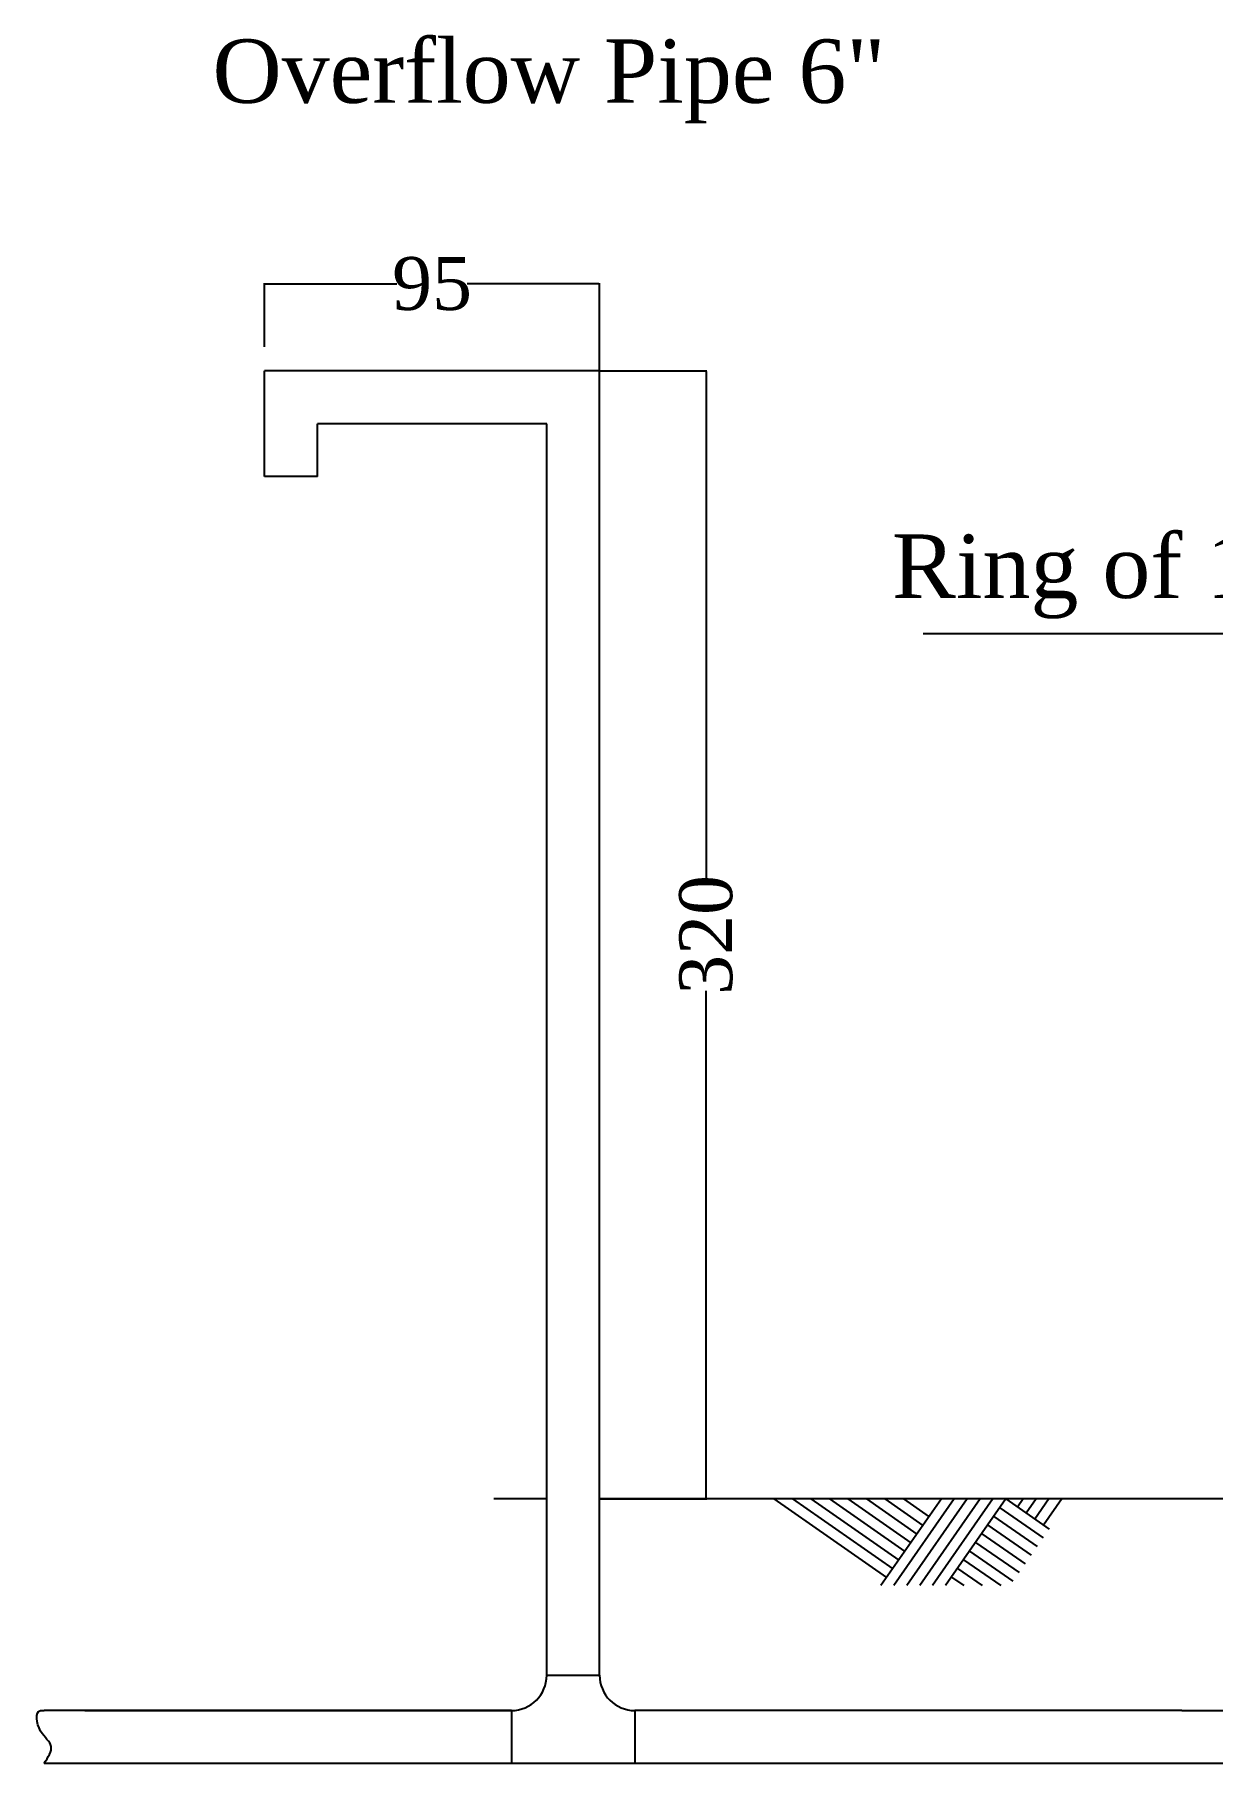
# Model space of a CAD drawing. Header units: centimetres. Extents: x 19229 to 51025, y 9487 to 24710.
# Drawn here: x 25210.4 to 25544.3, y 10753.9 to 11244.3 of the extents above; entities that cross this region are included whole.
import ezdxf

# ---------------------------------------------------------------- set-up
doc = ezdxf.new("R2010")
doc.units = ezdxf.units.CM
doc.layers.get('0').update_dxf_attribs({"linetype": 'CONTINUOUS'})
doc.layers.get('DEFPOINTS').update_dxf_attribs({"linetype": 'CONTINUOUS'})
doc.styles.add('style2', font='times.ttf', dxfattribs={"height": 15})
doc.styles.add('style3', font='times.ttf', dxfattribs={"height": 25})
doc.dimstyles.get("Standard").update_dxf_attribs({"dimtxt": 15, "dimasz": 0.18, "dimexe": 0.18, "dimexo": 0.0625, "dimgap": 0.09, "dimtad": 0, "dimdec": 0, "dimzin": 0, "dimdsep": 46, "dimtxsty": 'style2', "dimcen": 0.09, "dimadec": 0, "dimazin": 0, "dimtfac": 1, "dimtdec": 0, "dimtofl": 0, "dimtmove": 0, "dimatfit": 3, "dimfxl": 1, "dimtolj": 1, "dimtzin": 0, "dimarcsym": 0})

# ---------------------------------------------------------------- blocks, each defined once
blk = doc.blocks.new('*D57')
at = {"color": 0, "lineweight": -2, "ltscale": 20, "transparency": 16777216}
for p, q in [((25370.6, 11148.91), (25400.91, 11148.91)), ((25400.73, 11148.73), (25400.73, 11004.76)), ((25400.73, 10829.09), (25400.73, 10973.05)), ((25370.6, 10828.91), (25400.91, 10828.91))]:
    blk.add_line(p, q, dxfattribs=at)
at = {"color": 0, "ltscale": 20, "transparency": 16777216}
for points in [[(25400.7, 11148.73), (25400.76, 11148.73), (25400.73, 11148.91)], [(25400.7, 10829.09), (25400.76, 10829.09), (25400.73, 10828.91)]]:
    blk.add_solid(points, dxfattribs=at)
at = {"layer": 'DEFPOINTS', "color": 0, "ltscale": 20, "transparency": 16777216}
for p in [(25370.54, 11148.91), (25400.73, 11148.91), (25370.54, 10828.91)]:
    blk.add_point(p, dxfattribs=at)
at = {"color": 0, "ltscale": 20, "transparency": 16777216, "insert": (25400.73, 10988.91), "char_height": 15, "attachment_point": 5, "rotation": 90, "style": 'style2'}
blk.add_mtext('\\A1;320', dxfattribs=at)
blk = doc.blocks.new('*D58')
at = {"color": 0, "lineweight": -2, "ltscale": 20, "transparency": 16777216}
for p, q in [((25275.54, 11155.72), (25275.54, 11173.77)), ((25275.72, 11173.59), (25313.04, 11173.59)), ((25370.36, 11173.59), (25333.03, 11173.59)), ((25370.54, 11155.72), (25370.54, 11173.77))]:
    blk.add_line(p, q, dxfattribs=at)
at = {"color": 0, "ltscale": 20, "transparency": 16777216}
for points in [[(25275.72, 11173.62), (25275.72, 11173.56), (25275.54, 11173.59)], [(25370.36, 11173.62), (25370.36, 11173.56), (25370.54, 11173.59)]]:
    blk.add_solid(points, dxfattribs=at)
at = {"layer": 'DEFPOINTS', "color": 0, "ltscale": 20, "transparency": 16777216}
for p in [(25370.54, 11173.59), (25275.54, 11155.66), (25370.54, 11155.66)]:
    blk.add_point(p, dxfattribs=at)
at = {"color": 0, "ltscale": 20, "transparency": 16777216, "insert": (25323.04, 11173.59), "char_height": 15, "attachment_point": 5, "style": 'style2'}
blk.add_mtext('\\A1;95', dxfattribs=at)

msp = doc.modelspace()

# ---------------------------------------------------------------- linework, layer by layer
at = {"color": 7}
for p, q in [((25370.54, 10778.91), (25370.54, 11158.91)), ((25275.54, 11118.91), (25275.54, 11148.91)), ((25370.54, 11148.91), (25275.54, 11148.91)), ((25290.54, 11118.91), (25290.54, 11133.91)), ((25355.54, 11133.91), (25290.54, 11133.91)), ((25355.54, 10778.91), (25355.54, 11133.91)), ((25290.54, 11118.91), (25275.54, 11118.91)), ((25419.98, 10828.91), (25451.92, 10806.64)), ((25425.23, 10828.91), (25453.63, 10809.1)), ((25705.54, 10828.91), (25430.47, 10828.91)), ((25430.47, 10828.91), (25455.35, 10811.56)), ((25435.72, 10828.91), (25457.07, 10814.02)), ((25440.96, 10828.91), (25458.78, 10816.48)), ((25446.21, 10828.91), (25460.5, 10818.94)), ((25467.44, 10828.91), (25450.31, 10804.34)), ((25451.45, 10828.91), (25462.21, 10821.4)), ((25471.1, 10828.91), (25453.97, 10804.34)), ((25456.7, 10828.91), (25463.93, 10823.86)), ((25474.76, 10828.91), (25457.63, 10804.34)), ((25478.41, 10828.91), (25461.29, 10804.34)), ((25482.07, 10828.91), (25464.94, 10804.34)), ((25485.73, 10828.91), (25468.6, 10804.34)), ((25485.73, 10828.91), (25498.03, 10820.33)), ((25490.61, 10828.91), (25489.02, 10826.61)), ((25494.27, 10828.91), (25491.48, 10824.9)), ((25497.93, 10828.91), (25493.94, 10823.18)), ((25501.58, 10828.91), (25496.4, 10821.47)), ((25482.3, 10823.98), (25494.6, 10815.4)), ((25484.01, 10826.44), (25496.32, 10817.87)), ((25478.87, 10819.06), (25491.17, 10810.48)), ((25480.58, 10821.52), (25492.89, 10812.94)), ((25475.43, 10814.14), (25487.74, 10805.56)), ((25475.43, 10814.14), (25487.74, 10805.56)), ((25477.15, 10816.6), (25489.45, 10808.02)), ((25472, 10809.22), (25479, 10804.34)), ((25473.72, 10811.68), (25484.25, 10804.34)), ((25470.29, 10806.76), (25473.76, 10804.34)), ((25355.54, 10778.91), (25370.54, 10778.91)), ((25345.54, 10768.91), (25213.04, 10768.91)), ((25345.54, 10768.91), (25345.54, 10753.91)), ((25535.65, 10768.91), (25380.54, 10768.91)), ((25380.54, 10768.91), (25380.54, 10753.91)), ((25535.65, 10768.91), (25807.92, 10768.91)), ((25320.54, 10753.91), (25213.04, 10753.91)), ((25535.65, 10753.91), (25320.54, 10753.91)), ((25822.92, 10753.91), (25535.65, 10753.91))]:
    msp.add_line(p, q, dxfattribs=at)
at = {"color": 7, "ltscale": 20}
for p, q in [((25695.87, 11074.35), (25462.31, 11074.35)), ((25524.35, 10828.91), (25370.54, 10828.91)), ((25603.77, 10828.91), (25524.35, 10828.91))]:
    msp.add_line(p, q, dxfattribs=at)
at = {"color": 7}
for points in [[(25355.54, 10828.91), (25340.54, 10828.91)], [(25224.58, 10768.91), (25345.54, 10768.91)]]:
    msp.add_lwpolyline(points, dxfattribs=at)
for centre, start, end in [((25345.54, 10778.91), 270, 0), ((25380.54, 10778.91), 180, 270)]:
    msp.add_arc(centre, 10, start, end, dxfattribs=at)
at = {"color": 7, "ltscale": 20}
msp.add_spline([(25213.04, 10753.91), (25215.06, 10758.74), (25212.03, 10763.1), (25212.03, 10768.91), (25213.04, 10768.91)], degree=3, dxfattribs=at)

# ---------------------------------------------------------------- texts
at = {"color": 7, "style": 'style3'}
for s, p in [('Overflow Pipe 6"', (25260.79, 11224.93)), ('Ring of 1" Galvanized Steel Pipe  3.25 mm', (25453.42, 11084.5))]:
    msp.add_text(s, height=18, dxfattribs=at).set_placement(p)

# ---------------------------------------------------------------- dimensions: what is measured, and where the dimension line sits
at = {"color": 7, "ltscale": 20}
dim = msp.add_linear_dim(base=(25370.54, 11173.59), p1=(25275.54, 11155.66), p2=(25370.54, 11155.66), dimstyle='Standard', dxfattribs=at)
dim.commit()
dim.dimension.update_dxf_attribs({"geometry": '*D58', "text_midpoint": (25323.04, 11173.59)})
dim = msp.add_linear_dim(base=(25400.73, 11148.91), p1=(25370.54, 10828.91), p2=(25370.54, 11148.91), angle=90, dimstyle='Standard', dxfattribs=at)
dim.commit()
dim.dimension.update_dxf_attribs({"geometry": '*D57', "text_midpoint": (25400.73, 10988.91)})

doc.saveas('drawing.dxf')
